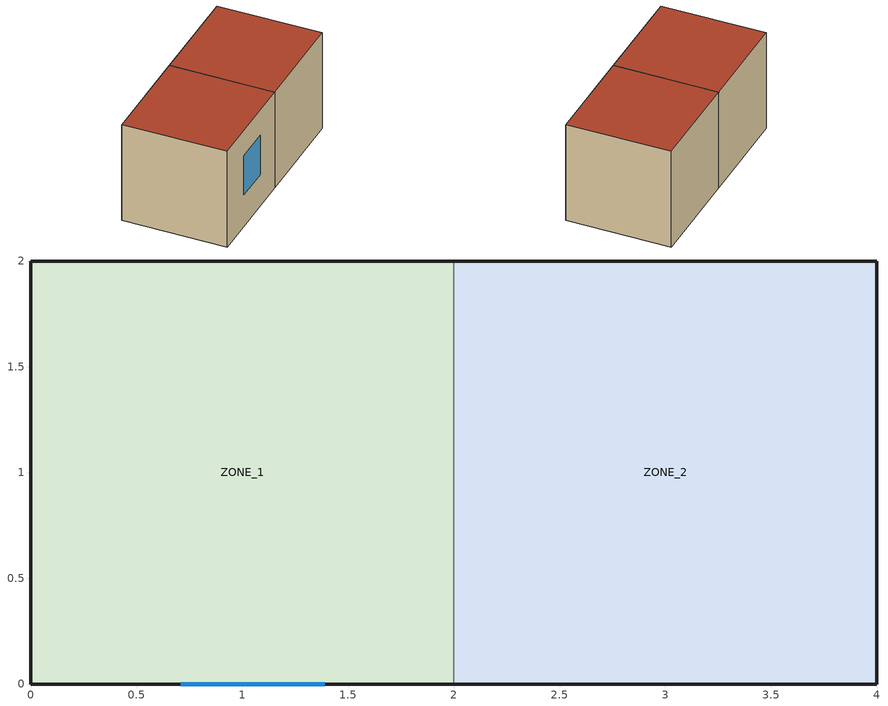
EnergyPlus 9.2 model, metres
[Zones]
ZONE_1
 floor ground (Exterior Floor): 2,2 2,0 0,0 0,2 z0
 wall outside (Exterior Wall): 2,2 0,2 0,0 2,0 z0:2
 wall to ZONE_2 (Interior Wall): 2,0 2,2 z0:2
 window (Exterior Window): 0.71,0 1.39,0 z0.65:1.47
 roof outside (Exterior Roof): 0,2 0,0 2,0 2,2 z2
ZONE_2
 floor ground (Exterior Floor): 4,2 4,0 2,0 2,2 z0
 wall outside (Exterior Wall): 2,0 4,0 4,2 2,2 z0:2
 roof outside (Exterior Roof): 2,2 2,0 4,0 4,2 z2
[Building]
Untitled: North Axis {deg}=0; Terrain=City; Loads Convergence Tolerance Value=0.04; Temperature Convergence Tolerance Value {deltaC}=0.4; Solar Distribution=FullInteriorAndExterior; Maximum Number of Warmup Days=25
[SizingPeriod:DesignDay] Day of Month=21; Dry-Bulb Temperature Range Modifier Type=DefaultMultipliers; Humidity Condition Type=Wetbulb; Barometric Pressure {Pa}=100893; Rain Indicator=No; Snow Indicator=No; Daylight Saving Time Indicator=No
Name | Month | Day Type | Maximum Dry-Bulb Temperature {C} | Daily Dry-Bulb Temperature Range {deltaC} | Wetbulb or DewPoint at Maximum Dry-Bulb {C} | Wind Speed {m/s} | Wind Direction {deg} | Solar Model Indicator | ASHRAE Clear Sky Optical Depth for Beam Irradiance (taub) | ASHRAE Clear Sky Optical Depth for Diffuse Irradiance (taud) | Sky Clearness
Montreal Int'l Ann Clg .4% Condns DB=>MWB | 7 | SummerDesignDay | 30 | 9.3 | 22.1 | 4.9 | 220 | ASHRAETau | 0.465 | 1.966
Montreal Int'l Ann Htg 99.6% Condns DB | 1 | WinterDesignDay | -23.7 | 0 | -23.7 | 3.9 | 260 | ASHRAEClearSky |  |  | 0
[Material]
Name | Roughness | Thickness {m} | Conductivity {W/m-K} | Density {kg/m3} | Specific Heat {J/kg-K}
I02 50mm insulation board | MediumRough | 0.0508 | 0.03 | 43 | 1210
G01a 19mm gypsum board | MediumSmooth | 0.019 | 0.16 | 800 | 1090
M11 100mm lightweight concrete | MediumRough | 0.1016 | 0.53 | 1280 | 840
F16 Acoustic tile | MediumSmooth | 0.0191 | 0.06 | 368 | 590
M01 100mm brick | MediumRough | 0.1016 | 0.89 | 1920 | 790
M15 200mm heavyweight concrete | MediumRough | 0.2032 | 1.95 | 2240 | 900
[Material:AirGap]
Name | Thermal Resistance {m2-K/W}
F04 Wall air space resistance | 0.15
F05 Ceiling air space resistance | 0.18
[WindowMaterial:Glazing]
Clear 3mm: Optical Data Type=SpectralAverage; Thickness {m}=0.003; Solar Transmittance at Normal Incidence=0.837; Front Side Solar Reflectance at Normal Incidence=0.075; Back Side Solar Reflectance at Normal Incidence=0.075; Visible Transmittance at Normal Incidence=0.898; Front Side Visible Reflectance at Normal Incidence=0.081; Back Side Visible Reflectance at Normal Incidence=0.081; Infrared Transmittance at Normal Incidence=0; Front Side Infrared Hemispherical Emissivity=0.84; Back Side Infrared Hemispherical Emissivity=0.84; Conductivity {W/m-K}=0.9
[WindowMaterial:Gas]
Air 13mm: Gas Type=Air; Thickness {m}=0.0127
[Construction]
Exterior Floor: I02 50mm insulation board, M15 200mm heavyweight concrete
Exterior Wall: M01 100mm brick, M15 200mm heavyweight concrete, I02 50mm insulation board, F04 Wall air space resistance, G01a 19mm gypsum board
Interior Wall: G01a 19mm gypsum board, F04 Wall air space resistance, G01a 19mm gypsum board
Exterior Roof: M11 100mm lightweight concrete, F05 Ceiling air space resistance, F16 Acoustic tile
Exterior Window: Clear 3mm, Air 13mm, Clear 3mm
[Zone] Multiplier=1
ZONE_1; ZONE_2
